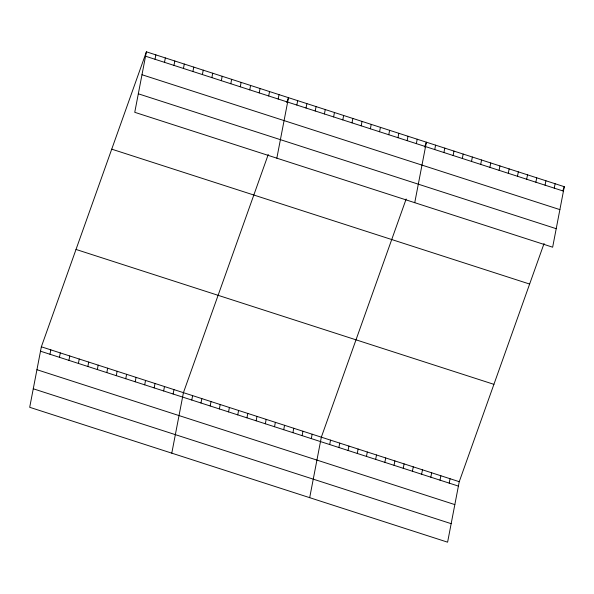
<?xml version="1.0" encoding="UTF-8"?>
<svg xmlns="http://www.w3.org/2000/svg" width="594" height="594" viewBox="0 0 594 594"><rect width="100%" height="100%" fill="white"/><g stroke="black" fill="none" stroke-linecap="round" stroke-linejoin="round"><path stroke-width="0.89" d="M146.399 51.819L134.749 112.311L552.65 247.201L564.3 186.702L146.399 51.819L41.35 346.799L29.7 407.298L447.601 542.181L459.251 481.689L544.074 243.488M49.978 354.262L50.824 349.851M59.445 357.313L60.298 352.91M68.919 360.372L69.765 355.969M78.393 363.431L79.24 359.028M87.86 366.491L88.714 362.088M155.027 59.281L155.873 54.871M97.334 369.55L98.181 365.139M164.501 62.333L165.347 57.93M106.809 372.601L107.655 368.198M173.968 65.392L174.822 60.989M116.283 375.66L117.129 371.257M183.442 68.451L184.288 64.048M125.75 378.72L126.604 374.317M192.916 71.51L193.763 67.1M135.224 381.779L136.071 377.368M202.391 74.562L203.237 70.159M144.698 384.83L145.545 380.427M211.858 77.621L212.711 73.218M154.173 387.889L155.019 383.486M221.332 80.68L222.178 76.277M163.64 390.949L164.493 386.546M230.806 83.739L231.653 79.336M173.114 394.008L173.96 389.605M240.28 86.798L241.127 82.388M171.785 453.155L183.435 392.656L268.265 154.462M249.747 89.85L250.601 85.447M191.78 400.029L192.627 395.626M259.222 92.909L260.068 88.506M200.972 402.999L201.826 398.596M268.696 95.968L269.542 91.565M210.172 405.969L211.019 401.559M278.17 99.027L279.017 94.624M219.364 408.932L220.211 404.529M276.834 158.175L288.491 97.676L286.754 102.547M228.556 411.902L229.403 407.499M296.837 105.049L297.683 100.646M237.749 414.872L238.595 410.461M306.029 108.019L306.875 103.616M246.941 417.834L247.795 413.431M315.221 110.981L316.067 106.578M256.14 420.804L256.987 416.401M324.413 113.951L325.26 109.548M265.332 423.774L266.179 419.364M333.605 116.921L334.459 112.518M274.525 426.737L275.371 422.334M342.805 119.891L343.651 115.481M283.717 429.707L284.563 425.304M351.997 122.854L352.843 118.451M292.909 432.677L293.763 428.267M361.189 125.824L362.036 121.421M302.108 435.64L302.955 431.237M370.381 128.794L371.228 124.384M311.301 438.61L312.147 434.207M379.573 131.757L380.427 127.354M309.689 497.668L321.339 437.169L406.17 198.975M388.773 134.727L389.619 130.324M329.685 444.542L330.539 440.139M397.965 137.697L398.812 133.286M338.884 447.512L339.731 443.109M407.157 140.659L408.004 136.256M348.077 450.482L348.923 446.072M416.349 143.629L417.203 139.226M357.269 453.445L358.115 449.042M414.746 202.688L426.395 142.189L424.658 147.06M366.461 456.415L367.307 452.012M434.741 149.562L435.588 145.159M375.653 459.385L376.507 454.982M443.933 152.532L444.78 148.129M384.853 462.347L385.699 457.944M453.125 155.502L453.972 151.091M394.045 465.317L394.891 460.914M462.318 158.464L463.171 154.061M403.237 468.287L404.083 463.884M471.517 161.434L472.364 157.031M412.429 471.25L413.276 466.847M480.709 164.404L481.556 159.994M421.621 474.22L422.475 469.817M489.901 167.367L490.748 162.964M430.821 477.19L431.667 472.787M499.094 170.337L499.94 165.934M440.013 480.152L440.859 475.749M508.286 173.307L509.14 168.896M449.205 483.122L450.052 478.719M517.485 176.27L518.332 171.866M526.678 179.24L527.524 174.836M535.87 182.21L536.716 177.799M545.062 185.172L545.916 180.769M554.261 188.142L555.108 183.739M562.852 190.763L564.3 186.702M145.552 56.222L563.454 191.112M141.988 74.733L559.89 209.623M138.32 93.8L556.214 228.69M111.731 149.161L529.633 284.051M76.017 249.45L493.918 384.34M41.35 346.799L459.251 481.689M40.503 351.203L458.397 486.092M36.939 369.713L454.833 504.603M33.264 388.78L451.165 523.67"/></g></svg>
